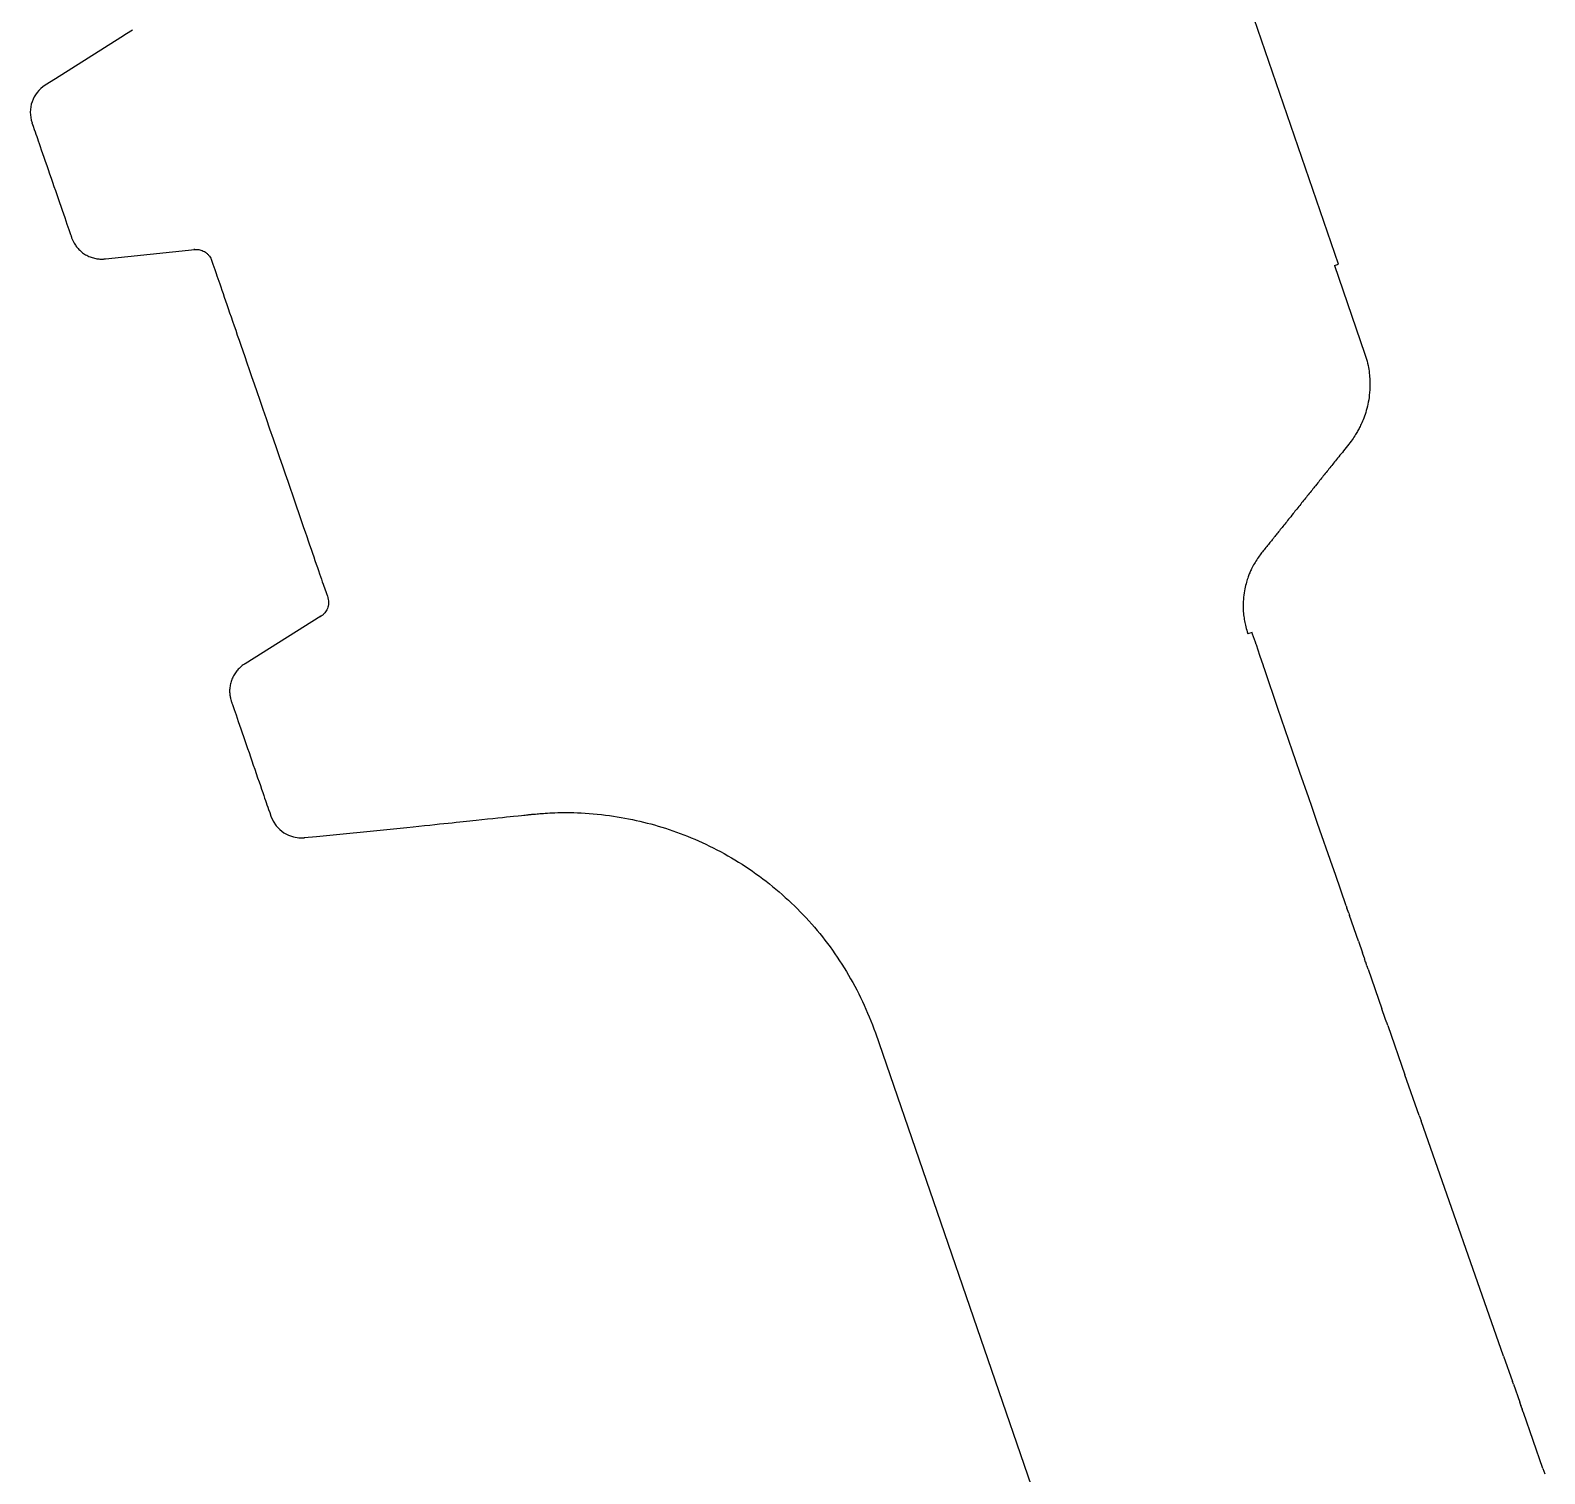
# Model space of a CAD drawing. Extents: x 809431 to 809707, y 818703 to 819368.
# Drawn here: x 809499.7 to 809641.6, y 818896.9 to 819032.1 of the extents above; entities that cross this region are included whole.
import ezdxf

# ---------------------------------------------------------------- set-up
doc = ezdxf.new("R2010")
doc.units = 0
doc.layers.add('Make2D visible lines P1', color=7, linetype='Continuous')

msp = doc.modelspace()

# ---------------------------------------------------------------- linework, layer by layer
at = {"layer": 'Make2D visible lines P1'}
for p, q in [((809622.28, 819010.22), (809610.56, 819044.26)), ((809509.29, 819032.13), (809508.75, 819031.79)), ((809508.21, 819031.45), (809502.1, 819027.59)), ((809508.75, 819031.79), (809508.21, 819031.45)), ((809508.21, 819031.45), (809508.21, 819031.45)), ((809508.21, 819031.45), (809508.21, 819031.45)), ((809508.75, 819031.79), (809508.75, 819031.79)), ((809502.1, 819027.59), (809501.12, 819026.97)), ((809501.12, 819026.97), (809501.12, 819026.97)), ((809506.78, 819010.71), (809515.13, 819011.58)), ((809506.78, 819010.71), (809506.78, 819010.71)), ((809515.13, 819011.58), (809515.04, 819011.57)), ((809621.89, 819010.09), (809622.28, 819010.22)), ((809621.89, 819010.09), (809624.72, 819001.87)), ((809621.89, 819010.09), (809624.72, 819001.87)), ((809621.89, 819010.09), (809624.72, 819001.87)), ((809621.89, 819010.09), (809624.72, 819001.87)), ((809526.96, 818977.22), (809519.85, 818972.77)), ((809526.88, 818977.17), (809526.96, 818977.22)), ((809614.18, 818975.7), (809613.79, 818975.57)), ((809614.23, 818975.53), (809614.18, 818975.7)), ((809614.26, 818975.44), (809614.23, 818975.53)), ((809614.28, 818975.38), (809614.26, 818975.44)), ((809614.32, 818975.28), (809614.28, 818975.38)), ((809614.49, 818974.78), (809614.32, 818975.28)), ((809614.56, 818974.58), (809614.49, 818974.78)), ((809614.58, 818974.53), (809614.56, 818974.58)), ((809614.92, 818973.54), (809614.58, 818974.53)), ((809615.24, 818972.58), (809614.92, 818973.54)), ((809615.25, 818972.55), (809615.24, 818972.58)), ((809615.38, 818972.18), (809615.25, 818972.55)), ((809616.6, 818968.58), (809615.38, 818972.18)), ((809618.65, 818962.58), (809616.6, 818968.58)), ((809618.38, 818963.38), (809617.84, 818964.94)), ((809619.49, 818960.19), (809618.65, 818962.58)), ((809619.77, 818959.39), (809619.49, 818960.19)), ((809620.32, 818957.79), (809619.77, 818959.39)), ((809526.55, 818956.58), (809533.75, 818957.3)), ((809533.75, 818957.3), (809534.38, 818957.37)), ((809533.75, 818957.3), (809533.75, 818957.3)), ((809534.38, 818957.37), (809535.01, 818957.43)), ((809534.38, 818957.37), (809534.38, 818957.37)), ((809621.71, 818953.8), (809620.32, 818957.79)), ((809525.4, 818956.47), (809526.55, 818956.58)), ((809525.4, 818956.47), (809525.4, 818956.47)), ((809621.99, 818953.01), (809621.71, 818953.8)), ((809623, 818950.08), (809621.99, 818953.01)), ((809623, 818950.08), (809623.07, 818949.86)), ((809623.23, 818949.39), (809623.07, 818949.86)), ((809623.23, 818949.39), (809623.31, 818949.16)), ((809624.14, 818946.77), (809623.31, 818949.16)), ((809624.14, 818946.77), (809624.52, 818945.67)), ((809624.67, 818945.24), (809624.52, 818945.67)), ((809624.67, 818945.24), (809624.71, 818945.12)), ((809624.82, 818944.81), (809624.71, 818945.12)), ((809624.82, 818944.81), (809624.83, 818944.79)), ((809624.94, 818944.46), (809624.83, 818944.79)), ((809624.94, 818944.46), (809624.97, 818944.38)), ((809625.06, 818944.13), (809624.97, 818944.38)), ((809625.06, 818944.13), (809626.35, 818940.42)), ((809626.66, 818939.53), (809626.35, 818940.42)), ((809626.66, 818939.53), (809626.66, 818939.51)), ((809626.78, 818939.18), (809626.66, 818939.51)), ((809626.78, 818939.18), (809626.79, 818939.14)), ((809626.89, 818938.85), (809626.79, 818939.14)), ((809626.89, 818938.85), (809628.5, 818934.23)), ((809578.89, 818938.17), (809633.58, 818779.32)), ((809629.84, 818930.42), (809628.5, 818934.23)), ((809629.84, 818930.42), (809630.01, 818929.94)), ((809637.74, 818907.89), (809630.01, 818929.94)), ((809637.74, 818907.89), (809638.58, 818905.49)), ((809638.66, 818905.26), (809638.58, 818905.49)), ((809638.66, 818905.26), (809639.25, 818903.58)), ((809639.36, 818903.28), (809639.25, 818903.58)), ((809639.36, 818903.28), (809639.37, 818903.25)), ((809639.47, 818902.95), (809639.37, 818903.25)), ((809639.47, 818902.95), (809639.48, 818902.92)), ((809639.59, 818902.62), (809639.48, 818902.92)), ((809639.59, 818902.62), (809639.6, 818902.59)), ((809641.43, 818897.34), (809639.6, 818902.59)), ((809641.43, 818897.34), (809641.59, 818896.86))]:
    msp.add_line(p, q, dxfattribs=at)
for centre, start, end in [((809502.73, 819024.44), 122.4166, 199), ((809525.11, 818959.45), 199, 275.5834)]:
    msp.add_arc(centre, 3, start, end, dxfattribs=at)
for points in [[(809499.89, 819023.46), (809500.23, 819022.49), (809500.42, 819021.93), (809501.56, 819018.63), (809502.61, 819015.59), (809503.56, 819012.82), (809503.57, 819012.78), (809503.58, 819012.74), (809503.62, 819012.64), (809503.69, 819012.46), (809503.84, 819012.17), (809504.06, 819011.84), (809504.36, 819011.5), (809504.72, 819011.21), (809505.11, 819010.98), (809505.54, 819010.81), (809505.98, 819010.71), (809506.35, 819010.68), (809506.6, 819010.69), (809506.7, 819010.7), (809506.75, 819010.71), (809506.77, 819010.71), (809506.78, 819010.71)], [(809515.04, 819011.57), (809515.06, 819011.57), (809515.1, 819011.58), (809515.15, 819011.58), (809515.21, 819011.59), (809515.31, 819011.59), (809515.44, 819011.58), (809515.62, 819011.56), (809515.82, 819011.5), (809516.06, 819011.39), (809516.25, 819011.25), (809516.44, 819011.07), (809516.59, 819010.86), (809516.67, 819010.69), (809516.7, 819010.6), (809516.71, 819010.57), (809518.53, 819005.3), (809520.34, 819000.03), (809522.15, 818994.78)], [(809624.72, 819001.87), (809624.9, 819001.37), (809625.16, 819000.32), (809625.25, 818998.96), (809625.17, 818997.89), (809625.04, 818997.08), (809624.83, 818996.3), (809624.58, 818995.6), (809624.34, 818995.08), (809624.15, 818994.72), (809623.95, 818994.36), (809623.65, 818993.9), (809623.26, 818993.35), (809622.75, 818992.71), (809622.29, 818992.15), (809621.9, 818991.67), (809621.56, 818991.24), (809621.21, 818990.8), (809620.85, 818990.36), (809620.51, 818989.93), (809620.18, 818989.51), (809619.43, 818988.59), (809618.75, 818987.74), (809617.98, 818986.77), (809617.6, 818986.3), (809617.24, 818985.85), (809616.9, 818985.43), (809616.58, 818985.03), (809616.3, 818984.68), (809616.13, 818984.46), (809615.86, 818984.13), (809615.56, 818983.76), (809615.21, 818983.33), (809614.94, 818982.98), (809614.61, 818982.5), (809614.32, 818982.03), (809614.07, 818981.54), (809613.92, 818981.19), (809613.78, 818980.81), (809613.61, 818980.29), (809613.45, 818979.61), (809613.35, 818978.79), (809613.33, 818977.98), (809613.38, 818977.32), (809613.47, 818976.78), (809613.58, 818976.24), (809613.7, 818975.83), (809613.79, 818975.57)], [(809624.72, 819001.87), (809624.9, 819001.37), (809625.16, 819000.32), (809625.25, 818998.96), (809625.17, 818997.89), (809625.04, 818997.08), (809624.83, 818996.3), (809624.58, 818995.6), (809624.34, 818995.08), (809624.15, 818994.72), (809623.95, 818994.36), (809623.65, 818993.9), (809623.26, 818993.35), (809622.75, 818992.71), (809622.29, 818992.15), (809621.9, 818991.67), (809621.56, 818991.24), (809621.21, 818990.8), (809620.85, 818990.36), (809620.51, 818989.93), (809620.18, 818989.51), (809619.43, 818988.59), (809618.75, 818987.74), (809617.98, 818986.77), (809617.6, 818986.3), (809617.24, 818985.85), (809616.9, 818985.43), (809616.58, 818985.03), (809616.3, 818984.68), (809616.13, 818984.46), (809615.86, 818984.13), (809615.56, 818983.76), (809615.21, 818983.33), (809614.94, 818982.98), (809614.61, 818982.5), (809614.32, 818982.03), (809614.07, 818981.54), (809613.92, 818981.19), (809613.78, 818980.81), (809613.61, 818980.29), (809613.45, 818979.61), (809613.35, 818978.79), (809613.33, 818977.98), (809613.38, 818977.32), (809613.47, 818976.78), (809613.58, 818976.24), (809613.7, 818975.83), (809613.79, 818975.57)], [(809624.72, 819001.87), (809624.9, 819001.37), (809625.16, 819000.32), (809625.25, 818998.96), (809625.17, 818997.89), (809625.04, 818997.08), (809624.83, 818996.3), (809624.58, 818995.6), (809624.34, 818995.08), (809624.15, 818994.72), (809623.95, 818994.36), (809623.65, 818993.9), (809623.26, 818993.35), (809622.75, 818992.71), (809622.29, 818992.15), (809621.9, 818991.67), (809621.56, 818991.24), (809621.21, 818990.8), (809620.85, 818990.36), (809620.51, 818989.93), (809620.18, 818989.51), (809619.43, 818988.59), (809618.75, 818987.74), (809617.98, 818986.77), (809617.6, 818986.3), (809617.24, 818985.85), (809616.9, 818985.43), (809616.58, 818985.03), (809616.3, 818984.68), (809616.13, 818984.46), (809615.86, 818984.13), (809615.56, 818983.76), (809615.21, 818983.33), (809614.94, 818982.98), (809614.61, 818982.5), (809614.32, 818982.03), (809614.07, 818981.54), (809613.92, 818981.19), (809613.78, 818980.81), (809613.61, 818980.29), (809613.45, 818979.61), (809613.35, 818978.79), (809613.33, 818977.98), (809613.38, 818977.32), (809613.47, 818976.78), (809613.58, 818976.24), (809613.7, 818975.83), (809613.79, 818975.57)], [(809624.72, 819001.87), (809624.9, 819001.37), (809625.16, 819000.32), (809625.25, 818998.96), (809625.17, 818997.89), (809625.04, 818997.08), (809624.83, 818996.3), (809624.58, 818995.6), (809624.34, 818995.08), (809624.15, 818994.72), (809623.95, 818994.36), (809623.65, 818993.9), (809623.26, 818993.35), (809622.75, 818992.71), (809622.29, 818992.15), (809621.9, 818991.67), (809621.56, 818991.24), (809621.21, 818990.8), (809620.85, 818990.36), (809620.51, 818989.93), (809620.18, 818989.51), (809619.43, 818988.59), (809618.75, 818987.74), (809617.98, 818986.77), (809617.6, 818986.3), (809617.24, 818985.85), (809616.9, 818985.43), (809616.58, 818985.03), (809616.3, 818984.68), (809616.13, 818984.46), (809615.86, 818984.13), (809615.56, 818983.76), (809615.21, 818983.33), (809614.94, 818982.98), (809614.61, 818982.5), (809614.32, 818982.03), (809614.07, 818981.54), (809613.92, 818981.19), (809613.78, 818980.81), (809613.61, 818980.29), (809613.45, 818979.61), (809613.35, 818978.79), (809613.33, 818977.98), (809613.38, 818977.32), (809613.47, 818976.78), (809613.58, 818976.24), (809613.7, 818975.83), (809613.79, 818975.57)], [(809522.15, 818994.78), (809523.96, 818989.53), (809525.77, 818984.26), (809527.59, 818978.99), (809527.6, 818978.96), (809527.63, 818978.86), (809527.67, 818978.69), (809527.68, 818978.43), (809527.64, 818978.17), (809527.57, 818977.94), (809527.46, 818977.71), (809527.34, 818977.54), (809527.2, 818977.4), (809527.11, 818977.32), (809527.03, 818977.27), (809526.98, 818977.23), (809526.94, 818977.2), (809526.91, 818977.18), (809526.88, 818977.17)], [(809519.85, 818972.77), (809519.84, 818972.76), (809519.82, 818972.75), (809519.78, 818972.72), (809519.69, 818972.66), (809519.49, 818972.52), (809519.22, 818972.27), (809518.93, 818971.92), (809518.7, 818971.52), (809518.53, 818971.1), (809518.43, 818970.65), (809518.39, 818970.2), (809518.42, 818969.81), (809518.49, 818969.48), (809518.54, 818969.3), (809518.58, 818969.19), (809518.59, 818969.16), (809518.61, 818969.12), (809519.56, 818966.35), (809520.61, 818963.31), (809521.74, 818960.01), (809521.94, 818959.45), (809522.27, 818958.48)], [(809535.01, 818957.43), (809538.2, 818957.76), (809541.75, 818958.13), (809545.5, 818958.53), (809546.15, 818958.59), (809546.47, 818958.63), (809546.65, 818958.65), (809546.79, 818958.66), (809547.01, 818958.68), (809548.48, 818958.81), (809550.86, 818958.86), (809554.05, 818958.57), (809556.83, 818958.05), (809559.57, 818957.28), (809562.33, 818956.22), (809565.08, 818954.83), (809567.74, 818953.13), (809570.2, 818951.17), (809572.44, 818948.99), (809574.45, 818946.58), (809576.22, 818943.96), (809577.73, 818941.15), (809578.53, 818939.18), (809578.89, 818938.17)]]:
    msp.add_open_spline(points, degree=3, dxfattribs=at)

doc.saveas('drawing.dxf')
